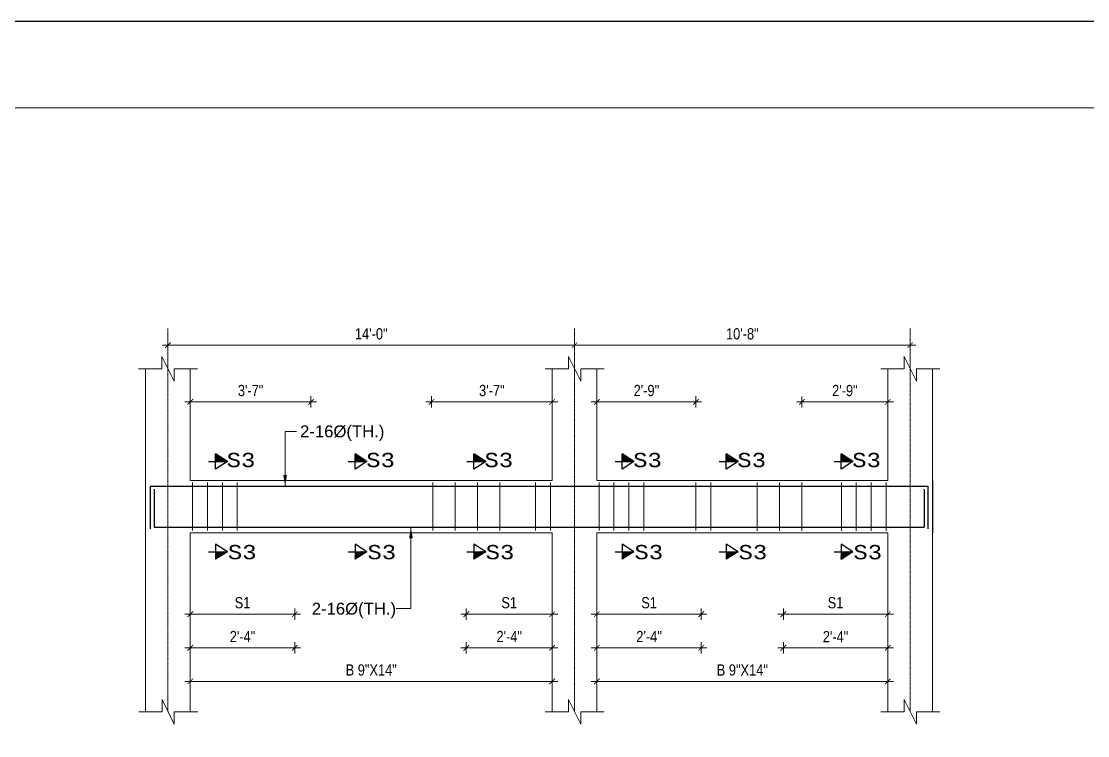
# Model space of a CAD drawing. Header units: inches. Extents: x -2812 to 9774, y -15726 to -746.
# Drawn here: x -1334 to -762, y -13861 to -13478 of the extents above; entities that cross this region are included whole.
import ezdxf

# ---------------------------------------------------------------- set-up
doc = ezdxf.new("R2010")
doc.units = ezdxf.units.IN
doc.header["$LTSCALE"] = 17
doc.header["$MEASUREMENT"] = 0
for name, pattern in [('ACAD_ISO02W100', [15, 12, -3]), ('ACAD_ISO03W100', [30, 12, -18]), ('CENTER2', [1.125, 0.75, -0.125, 0.125, -0.125])]:
    doc.linetypes.add(name, pattern=pattern)
for name, color, linetype, lineweight in [('09 CONTINUITY', 7, 'Continuous', 9), ('15 CENTER', 113, 'CENTER2', 15), ('15 TEXT', 7, 'Continuous', 15), ('20 BEAM ELEVATION', 140, 'ACAD_ISO03W100', 20), ('20 BEAM SECTION ARROW', 7, 'ACAD_ISO02W100', 20), ('20 STIRRUPS', 137, 'Continuous', 20), ('25 BOT BAR', 12, 'Continuous', 25), ('30 RENFORCEMENT', 12, 'Continuous', 30), ('ELE1', 3, 'Continuous', 9), ('Profile ele', 4, 'Continuous', 25), ('RINF', 4, 'Continuous', 25)]:
    doc.layers.add(name, color=color, linetype=linetype, lineweight=lineweight)
doc.layers.add('Dim', color=1, linetype='Continuous')
doc.styles.add('ARIAL', font='arial.ttf')
doc.styles.add('CUNEW', font='cour.ttf')
doc.styles.add('ordinary', font='ARIALN.TTF')
doc.styles.add('TEX8', font='cour.ttf', dxfattribs={"width": 0.75})
doc.dimstyles.new('SUREN 1', dxfattribs={"dimtxt": 0.75, "dimasz": 6, "dimexe": 1.5, "dimexo": 1.5, "dimgap": 1, "dimtad": 1, "dimdec": 1, "dimzin": 3, "dimdsep": 46, "dimlunit": 4, "dimtxsty": 'TEX8', "dimblk": 'ARCHTICK', "dimcen": 0.09375, "dimclrd": 1, "dimclre": 1, "dimclrt": 256, "dimadec": 0, "dimazin": 0, "dimtfac": 0.75, "dimtdec": 1, "dimtmove": 1, "dimatfit": 3, "dimfxl": 1, "dimtolj": 1, "dimtzin": 0, "dimlwd": 9, "dimlwe": 9, "dimarcsym": 0})
doc.dimstyles.new('SUREN 4', dxfattribs={"dimtxt": 4, "dimasz": 3, "dimexe": 3, "dimexo": 0, "dimgap": 3, "dimtad": 1, "dimdec": 0, "dimzin": 3, "dimdsep": 46, "dimlunit": 4, "dimtxsty": 'ordinary', "dimblk": 'ARCHTICK', "dimcen": 8, "dimdle": 3, "dimclrd": 1, "dimclre": 5, "dimclrt": 256, "dimadec": 3, "dimazin": 0, "dimtfac": 1, "dimtdec": 0, "dimtmove": 1, "dimatfit": 3, "dimfxl": 3, "dimfxlon": 1, "dimfrac": 1, "dimtolj": 1, "dimtzin": 0, "dimlwd": 5, "dimlwe": 5, "dimarcsym": 0})

# ---------------------------------------------------------------- blocks, each defined once
blk = doc.blocks.new('_ArchTick')
at = {"color": 0, "linetype": 'ByBlock', "const_width": 0.15}
blk.add_lwpolyline([(-0.5, -0.5), (0.5, 0.5)], dxfattribs=at)
blk = doc.blocks.new('*D1079')
at = {"layer": 'Defpoints', "color": 0, "transparency": 16777216}
for p in [(18631.13, -8757.28), (18687.13, -8757.28), (18687.13, -8800.89)]:
    blk.add_point(p, dxfattribs=at)
at = {"layer": 'Dim', "color": 5, "lineweight": 5, "transparency": 16777216}
for p, q in [((18631.13, -8797.89), (18631.13, -8803.89)), ((18687.13, -8797.89), (18687.13, -8803.89))]:
    blk.add_line(p, q, dxfattribs=at)
at = {"layer": 'Dim', "color": 1, "lineweight": 5, "transparency": 16777216}
blk.add_line((18628.13, -8800.89), (18690.13, -8800.89), dxfattribs=at)
at = {"layer": 'Dim', "color": 1, "lineweight": 5, "transparency": 16777216, "xscale": 3, "yscale": 3, "zscale": 3, "rotation": 180}
blk.add_blockref('_ArchTick', (18631.13, -8800.89), dxfattribs=at)
at = {"layer": 'Dim', "color": 1, "lineweight": 5, "transparency": 16777216, "xscale": 3, "yscale": 3, "zscale": 3}
blk.add_blockref('_ArchTick', (18687.13, -8800.89), dxfattribs=at)
at = {"layer": 'Dim', "transparency": 16777216, "insert": (18659.13, -8794.78), "char_height": 6, "attachment_point": 5, "style": 'ordinary'}
blk.add_mtext('\\A1;S1', dxfattribs=at)
blk = doc.blocks.new('*D1080')
at = {"layer": 'Defpoints', "color": 0, "transparency": 16777216}
for p in [(18631.13, -8757.28), (18687.13, -8757.28), (18631.13, -8818.89)]:
    blk.add_point(p, dxfattribs=at)
at = {"layer": 'Dim', "color": 5, "lineweight": 5, "transparency": 16777216}
for p, q in [((18631.13, -8815.89), (18631.13, -8821.89)), ((18687.13, -8815.89), (18687.13, -8821.89))]:
    blk.add_line(p, q, dxfattribs=at)
at = {"layer": 'Dim', "color": 1, "lineweight": 5, "transparency": 16777216}
blk.add_line((18690.13, -8818.89), (18628.13, -8818.89), dxfattribs=at)
at = {"layer": 'Dim', "color": 1, "lineweight": 5, "transparency": 16777216, "xscale": 3, "yscale": 3, "zscale": 3, "rotation": 180}
blk.add_blockref('_ArchTick', (18631.13, -8818.89), dxfattribs=at)
at = {"layer": 'Dim', "color": 1, "lineweight": 5, "transparency": 16777216, "xscale": 3, "yscale": 3, "zscale": 3}
blk.add_blockref('_ArchTick', (18687.13, -8818.89), dxfattribs=at)
at = {"layer": 'Dim', "transparency": 16777216, "insert": (18659.13, -8812.88), "char_height": 6, "attachment_point": 5, "style": 'ordinary'}
blk.add_mtext('\\A1;2\'-4"', dxfattribs=at)
blk = doc.blocks.new('*D1081')
at = {"layer": 'Defpoints', "color": 0, "transparency": 16777216}
for p in [(18849.13, -8757.28), (18905.13, -8757.28), (18905.13, -8800.89)]:
    blk.add_point(p, dxfattribs=at)
at = {"layer": 'Dim', "color": 5, "lineweight": 5, "transparency": 16777216}
for p, q in [((18849.13, -8797.89), (18849.13, -8803.89)), ((18905.13, -8797.89), (18905.13, -8803.89))]:
    blk.add_line(p, q, dxfattribs=at)
at = {"layer": 'Dim', "color": 1, "lineweight": 5, "transparency": 16777216}
blk.add_line((18846.13, -8800.89), (18908.13, -8800.89), dxfattribs=at)
at = {"layer": 'Dim', "color": 1, "lineweight": 5, "transparency": 16777216, "xscale": 3, "yscale": 3, "zscale": 3, "rotation": 180}
blk.add_blockref('_ArchTick', (18849.13, -8800.89), dxfattribs=at)
at = {"layer": 'Dim', "color": 1, "lineweight": 5, "transparency": 16777216, "xscale": 3, "yscale": 3, "zscale": 3}
blk.add_blockref('_ArchTick', (18905.13, -8800.89), dxfattribs=at)
at = {"layer": 'Dim', "transparency": 16777216, "insert": (18877.13, -8794.78), "char_height": 6, "attachment_point": 5, "style": 'ordinary'}
blk.add_mtext('\\A1;S1', dxfattribs=at)
blk = doc.blocks.new('*D1082')
at = {"layer": 'Defpoints', "color": 0, "transparency": 16777216}
for p in [(18849.13, -8757.28), (18905.13, -8757.28), (18849.13, -8818.89)]:
    blk.add_point(p, dxfattribs=at)
at = {"layer": 'Dim', "color": 5, "lineweight": 5, "transparency": 16777216}
for p, q in [((18849.13, -8815.89), (18849.13, -8821.89)), ((18905.13, -8815.89), (18905.13, -8821.89))]:
    blk.add_line(p, q, dxfattribs=at)
at = {"layer": 'Dim', "color": 1, "lineweight": 5, "transparency": 16777216}
blk.add_line((18908.13, -8818.89), (18846.13, -8818.89), dxfattribs=at)
at = {"layer": 'Dim', "color": 1, "lineweight": 5, "transparency": 16777216, "xscale": 3, "yscale": 3, "zscale": 3, "rotation": 180}
blk.add_blockref('_ArchTick', (18849.13, -8818.89), dxfattribs=at)
at = {"layer": 'Dim', "color": 1, "lineweight": 5, "transparency": 16777216, "xscale": 3, "yscale": 3, "zscale": 3}
blk.add_blockref('_ArchTick', (18905.13, -8818.89), dxfattribs=at)
at = {"layer": 'Dim', "transparency": 16777216, "insert": (18877.13, -8812.88), "char_height": 6, "attachment_point": 5, "style": 'ordinary'}
blk.add_mtext('\\A1;2\'-4"', dxfattribs=at)
blk = doc.blocks.new('*D1083')
at = {"layer": 'Defpoints', "color": 0, "transparency": 16777216}
for p in [(18779.13, -8757.28), (18825.13, -8757.28), (18779.13, -8800.89)]:
    blk.add_point(p, dxfattribs=at)
at = {"layer": 'Dim', "color": 5, "lineweight": 5, "transparency": 16777216}
for p, q in [((18779.13, -8797.89), (18779.13, -8803.89)), ((18825.13, -8797.89), (18825.13, -8803.89))]:
    blk.add_line(p, q, dxfattribs=at)
at = {"layer": 'Dim', "color": 1, "lineweight": 5, "transparency": 16777216}
blk.add_line((18828.13, -8800.89), (18776.13, -8800.89), dxfattribs=at)
at = {"layer": 'Dim', "color": 1, "lineweight": 5, "transparency": 16777216, "xscale": 3, "yscale": 3, "zscale": 3, "rotation": 180}
blk.add_blockref('_ArchTick', (18779.13, -8800.89), dxfattribs=at)
at = {"layer": 'Dim', "color": 1, "lineweight": 5, "transparency": 16777216, "xscale": 3, "yscale": 3, "zscale": 3}
blk.add_blockref('_ArchTick', (18825.13, -8800.89), dxfattribs=at)
at = {"layer": 'Dim', "transparency": 16777216, "insert": (18802.13, -8794.78), "char_height": 6, "attachment_point": 5, "style": 'ordinary'}
blk.add_mtext('\\A1;S1', dxfattribs=at)
blk = doc.blocks.new('*D1084')
at = {"layer": 'Defpoints', "color": 0, "transparency": 16777216}
for p in [(18779.13, -8757.28), (18825.13, -8757.28), (18779.13, -8818.89)]:
    blk.add_point(p, dxfattribs=at)
at = {"layer": 'Dim', "color": 5, "lineweight": 5, "transparency": 16777216}
for p, q in [((18779.13, -8815.89), (18779.13, -8821.89)), ((18825.13, -8815.89), (18825.13, -8821.89))]:
    blk.add_line(p, q, dxfattribs=at)
at = {"layer": 'Dim', "color": 1, "lineweight": 5, "transparency": 16777216}
blk.add_line((18828.13, -8818.89), (18776.13, -8818.89), dxfattribs=at)
at = {"layer": 'Dim', "color": 1, "lineweight": 5, "transparency": 16777216, "xscale": 3, "yscale": 3, "zscale": 3, "rotation": 180}
blk.add_blockref('_ArchTick', (18779.13, -8818.89), dxfattribs=at)
at = {"layer": 'Dim', "color": 1, "lineweight": 5, "transparency": 16777216, "xscale": 3, "yscale": 3, "zscale": 3}
blk.add_blockref('_ArchTick', (18825.13, -8818.89), dxfattribs=at)
at = {"layer": 'Dim', "transparency": 16777216, "insert": (18802.13, -8812.88), "char_height": 6, "attachment_point": 5, "style": 'ordinary'}
blk.add_mtext('\\A1;2\'-4"', dxfattribs=at)
blk = doc.blocks.new('*D1085')
at = {"layer": 'Defpoints', "color": 0, "transparency": 16777216}
for p in [(18949.13, -8757.3), (19005.13, -8757.3), (19005.13, -8800.91)]:
    blk.add_point(p, dxfattribs=at)
at = {"layer": 'Dim', "color": 5, "lineweight": 5, "transparency": 16777216}
for p, q in [((18949.13, -8797.91), (18949.13, -8803.91)), ((19005.13, -8797.91), (19005.13, -8803.91))]:
    blk.add_line(p, q, dxfattribs=at)
at = {"layer": 'Dim', "color": 1, "lineweight": 5, "transparency": 16777216}
blk.add_line((18946.13, -8800.91), (19008.13, -8800.91), dxfattribs=at)
at = {"layer": 'Dim', "color": 1, "lineweight": 5, "transparency": 16777216, "xscale": 3, "yscale": 3, "zscale": 3, "rotation": 180}
blk.add_blockref('_ArchTick', (18949.13, -8800.91), dxfattribs=at)
at = {"layer": 'Dim', "color": 1, "lineweight": 5, "transparency": 16777216, "xscale": 3, "yscale": 3, "zscale": 3}
blk.add_blockref('_ArchTick', (19005.13, -8800.91), dxfattribs=at)
at = {"layer": 'Dim', "transparency": 16777216, "insert": (18977.13, -8794.8), "char_height": 6, "attachment_point": 5, "style": 'ordinary'}
blk.add_mtext('\\A1;S1', dxfattribs=at)
blk = doc.blocks.new('*D1086')
at = {"layer": 'Defpoints', "color": 0, "transparency": 16777216}
for p in [(18949.13, -8757.3), (19005.13, -8757.3), (19005.13, -8818.91)]:
    blk.add_point(p, dxfattribs=at)
at = {"layer": 'Dim', "color": 5, "lineweight": 5, "transparency": 16777216}
for p, q in [((18949.13, -8815.91), (18949.13, -8821.91)), ((19005.13, -8815.91), (19005.13, -8821.91))]:
    blk.add_line(p, q, dxfattribs=at)
at = {"layer": 'Dim', "color": 1, "lineweight": 5, "transparency": 16777216}
blk.add_line((18946.13, -8818.91), (19008.13, -8818.91), dxfattribs=at)
at = {"layer": 'Dim', "color": 1, "lineweight": 5, "transparency": 16777216, "xscale": 3, "yscale": 3, "zscale": 3, "rotation": 180}
blk.add_blockref('_ArchTick', (18949.13, -8818.91), dxfattribs=at)
at = {"layer": 'Dim', "color": 1, "lineweight": 5, "transparency": 16777216, "xscale": 3, "yscale": 3, "zscale": 3}
blk.add_blockref('_ArchTick', (19005.13, -8818.91), dxfattribs=at)
at = {"layer": 'Dim', "transparency": 16777216, "insert": (18977.13, -8812.9), "char_height": 6, "attachment_point": 5, "style": 'ordinary'}
blk.add_mtext('\\A1;2\'-4"', dxfattribs=at)
blk = doc.blocks.new('*D1087')
at = {"layer": 'Defpoints', "color": 0, "transparency": 16777216}
for p in [(18631.13, -8836.89), (18825.13, -8836.89), (18825.13, -8836.89)]:
    blk.add_point(p, dxfattribs=at)
at = {"layer": 'Dim', "color": 5, "lineweight": 5, "transparency": 16777216}
for p, q in [((18631.13, -8836.89), (18631.13, -8833.89)), ((18825.13, -8836.89), (18825.13, -8833.89))]:
    blk.add_line(p, q, dxfattribs=at)
at = {"layer": 'Dim', "color": 1, "lineweight": 5, "transparency": 16777216}
blk.add_line((18628.13, -8836.89), (18828.13, -8836.89), dxfattribs=at)
at = {"layer": 'Dim', "color": 1, "lineweight": 5, "transparency": 16777216, "xscale": 3, "yscale": 3, "zscale": 3, "rotation": 180}
blk.add_blockref('_ArchTick', (18631.13, -8836.89), dxfattribs=at)
at = {"layer": 'Dim', "color": 1, "lineweight": 5, "transparency": 16777216, "xscale": 3, "yscale": 3, "zscale": 3}
blk.add_blockref('_ArchTick', (18825.13, -8836.89), dxfattribs=at)
at = {"layer": 'Dim', "transparency": 16777216, "insert": (18728.13, -8830.82), "char_height": 6, "attachment_point": 5, "style": 'ordinary'}
blk.add_mtext('\\A1;B 9"X14"', dxfattribs=at)
blk = doc.blocks.new('*D1088')
at = {"layer": 'Defpoints', "color": 0, "transparency": 16777216}
for p in [(18849.13, -8836.89), (19005.13, -8836.91, 0), (19005.13, -8836.91)]:
    blk.add_point(p, dxfattribs=at)
at = {"layer": 'Dim', "color": 5, "lineweight": 5, "transparency": 16777216}
for p, q in [((19005.13, -8836.91), (19005.13, -8833.91)), ((18849.13, -8836.89), (18849.13, -8839.91))]:
    blk.add_line(p, q, dxfattribs=at)
at = {"layer": 'Dim', "color": 1, "lineweight": 5, "transparency": 16777216}
blk.add_line((18846.13, -8836.91), (19008.13, -8836.91), dxfattribs=at)
at = {"layer": 'Dim', "color": 1, "lineweight": 5, "transparency": 16777216, "xscale": 3, "yscale": 3, "zscale": 3, "rotation": 180}
blk.add_blockref('_ArchTick', (18849.13, -8836.91), dxfattribs=at)
at = {"layer": 'Dim', "color": 1, "lineweight": 5, "transparency": 16777216, "xscale": 3, "yscale": 3, "zscale": 3}
blk.add_blockref('_ArchTick', (19005.13, -8836.91), dxfattribs=at)
at = {"layer": 'Dim', "transparency": 16777216, "insert": (18927.13, -8830.84), "char_height": 6, "attachment_point": 5, "style": 'ordinary'}
blk.add_mtext('\\A1;B 9"X14"', dxfattribs=at)
blk = doc.blocks.new('*D1089')
at = {"layer": 'Defpoints', "color": 0, "transparency": 16777216}
for p in [(18902.24, -8687.11), (18849.13, -8729.28), (18902.24, -8733.8)]:
    blk.add_point(p, dxfattribs=at)
at = {"layer": 'Dim', "color": 5, "lineweight": 5, "transparency": 16777216}
for p, q in [((18849.13, -8690.11), (18849.13, -8684.11)), ((18902.24, -8690.11), (18902.24, -8684.11))]:
    blk.add_line(p, q, dxfattribs=at)
at = {"layer": 'Dim', "color": 1, "lineweight": 5, "transparency": 16777216}
blk.add_line((18846.13, -8687.11), (18905.24, -8687.11), dxfattribs=at)
at = {"layer": 'Dim', "color": 1, "lineweight": 5, "transparency": 16777216, "xscale": 3, "yscale": 3, "zscale": 3, "rotation": 180}
blk.add_blockref('_ArchTick', (18849.13, -8687.11), dxfattribs=at)
at = {"layer": 'Dim', "color": 1, "lineweight": 5, "transparency": 16777216, "xscale": 3, "yscale": 3, "zscale": 3}
blk.add_blockref('_ArchTick', (18902.24, -8687.11), dxfattribs=at)
at = {"layer": 'Dim', "transparency": 16777216, "insert": (18875.69, -8681.05), "char_height": 6, "attachment_point": 5, "style": 'ordinary'}
blk.add_mtext('\\A1;2\'-9"', dxfattribs=at)
blk = doc.blocks.new('*D1090')
at = {"layer": 'Defpoints', "color": 0, "transparency": 16777216}
for p in [(19005.13, -8687.13), (19005.13, -8729.3), (18959.12, -8733.8)]:
    blk.add_point(p, dxfattribs=at)
at = {"layer": 'Dim', "color": 5, "lineweight": 5, "transparency": 16777216}
for p, q in [((18959.12, -8690.13), (18959.12, -8684.13)), ((19005.13, -8690.13), (19005.13, -8684.13))]:
    blk.add_line(p, q, dxfattribs=at)
at = {"layer": 'Dim', "color": 1, "lineweight": 5, "transparency": 16777216}
blk.add_line((18956.12, -8687.13), (19008.13, -8687.13), dxfattribs=at)
at = {"layer": 'Dim', "color": 1, "lineweight": 5, "transparency": 16777216, "xscale": 3, "yscale": 3, "zscale": 3, "rotation": 180}
blk.add_blockref('_ArchTick', (18959.12, -8687.13), dxfattribs=at)
at = {"layer": 'Dim', "color": 1, "lineweight": 5, "transparency": 16777216, "xscale": 3, "yscale": 3, "zscale": 3}
blk.add_blockref('_ArchTick', (19005.13, -8687.13), dxfattribs=at)
at = {"layer": 'Dim', "transparency": 16777216, "insert": (18982.12, -8681.07), "char_height": 6, "attachment_point": 5, "style": 'ordinary'}
blk.add_mtext('\\A1;2\'-9"', dxfattribs=at)
blk = doc.blocks.new('*D1091')
at = {"layer": 'Defpoints', "color": 0, "transparency": 16777216}
for p in [(18695.8, -8687.11), (18631.13, -8729.28), (18695.8, -8733.79, 0)]:
    blk.add_point(p, dxfattribs=at)
at = {"layer": 'Dim', "color": 5, "lineweight": 5, "transparency": 16777216}
for p, q in [((18631.13, -8690.11), (18631.13, -8684.11)), ((18695.8, -8690.11), (18695.8, -8684.11))]:
    blk.add_line(p, q, dxfattribs=at)
at = {"layer": 'Dim', "color": 1, "lineweight": 5, "transparency": 16777216}
blk.add_line((18628.13, -8687.11), (18698.8, -8687.11), dxfattribs=at)
at = {"layer": 'Dim', "color": 1, "lineweight": 5, "transparency": 16777216, "xscale": 3, "yscale": 3, "zscale": 3, "rotation": 180}
blk.add_blockref('_ArchTick', (18631.13, -8687.11), dxfattribs=at)
at = {"layer": 'Dim', "color": 1, "lineweight": 5, "transparency": 16777216, "xscale": 3, "yscale": 3, "zscale": 3}
blk.add_blockref('_ArchTick', (18695.8, -8687.11), dxfattribs=at)
at = {"layer": 'Dim', "transparency": 16777216, "insert": (18663.46, -8681.05), "char_height": 6, "attachment_point": 5, "style": 'ordinary'}
blk.add_mtext('\\A1;3\'-7"', dxfattribs=at)
blk = doc.blocks.new('*D1092')
at = {"layer": 'Defpoints', "color": 0, "transparency": 16777216}
for p in [(18825.13, -8687.11), (18760.46, -8729.28), (18825.13, -8733.79, 0)]:
    blk.add_point(p, dxfattribs=at)
at = {"layer": 'Dim', "color": 5, "lineweight": 5, "transparency": 16777216}
for p, q in [((18760.46, -8690.11), (18760.46, -8684.11)), ((18825.13, -8690.11), (18825.13, -8684.11))]:
    blk.add_line(p, q, dxfattribs=at)
at = {"layer": 'Dim', "color": 1, "lineweight": 5, "transparency": 16777216}
blk.add_line((18757.46, -8687.11), (18828.13, -8687.11), dxfattribs=at)
at = {"layer": 'Dim', "color": 1, "lineweight": 5, "transparency": 16777216, "xscale": 3, "yscale": 3, "zscale": 3, "rotation": 180}
blk.add_blockref('_ArchTick', (18760.46, -8687.11), dxfattribs=at)
at = {"layer": 'Dim', "color": 1, "lineweight": 5, "transparency": 16777216, "xscale": 3, "yscale": 3, "zscale": 3}
blk.add_blockref('_ArchTick', (18825.13, -8687.11), dxfattribs=at)
at = {"layer": 'Dim', "transparency": 16777216, "insert": (18792.8, -8681.05), "char_height": 6, "attachment_point": 5, "style": 'ordinary'}
blk.add_mtext('\\A1;3\'-7"', dxfattribs=at)
blk = doc.blocks.new('*D1445')
at = {"layer": 'Defpoints', "color": 0, "transparency": 16777216}
for p in [(18619.13, -8647.8), (18837.13, -8647.8), (18619.13, -8656.7)]:
    blk.add_point(p, dxfattribs=at)
at = {"layer": 'Dim', "color": 1, "lineweight": 5, "transparency": 16777216}
blk.add_line((18840.13, -8656.7), (18616.13, -8656.7), dxfattribs=at)
at = {"layer": 'Dim', "color": 5, "lineweight": 5, "transparency": 16777216}
for p, q in [((18619.13, -8653.7), (18619.13, -8659.7)), ((18837.13, -8653.7), (18837.13, -8659.7))]:
    blk.add_line(p, q, dxfattribs=at)
at = {"layer": 'Dim', "color": 1, "lineweight": 5, "transparency": 16777216, "xscale": 3, "yscale": 3, "zscale": 3, "rotation": 180}
blk.add_blockref('_ArchTick', (18619.13, -8656.7), dxfattribs=at)
at = {"layer": 'Dim', "color": 1, "lineweight": 5, "transparency": 16777216, "xscale": 3, "yscale": 3, "zscale": 3}
blk.add_blockref('_ArchTick', (18837.13, -8656.7), dxfattribs=at)
at = {"layer": 'Dim', "transparency": 16777216, "insert": (18728.13, -8650.64), "char_height": 6, "attachment_point": 5, "style": 'ordinary'}
blk.add_mtext('\\A1;14\'-0"', dxfattribs=at)
blk = doc.blocks.new('*D1446')
at = {"layer": 'Defpoints', "color": 0, "transparency": 16777216}
for p in [(18837.13, -8647.8), (19017.13, -8647.82, 0), (18837.13, -8656.72)]:
    blk.add_point(p, dxfattribs=at)
at = {"layer": 'Dim', "color": 1, "lineweight": 5, "transparency": 16777216}
blk.add_line((19020.13, -8656.72), (18834.13, -8656.72), dxfattribs=at)
at = {"layer": 'Dim', "color": 5, "lineweight": 5, "transparency": 16777216}
for p, q in [((18837.13, -8653.72), (18837.13, -8659.72)), ((19017.13, -8653.72), (19017.13, -8659.72))]:
    blk.add_line(p, q, dxfattribs=at)
at = {"layer": 'Dim', "color": 1, "lineweight": 5, "transparency": 16777216, "xscale": 3, "yscale": 3, "zscale": 3, "rotation": 180}
blk.add_blockref('_ArchTick', (18837.13, -8656.72), dxfattribs=at)
at = {"layer": 'Dim', "color": 1, "lineweight": 5, "transparency": 16777216, "xscale": 3, "yscale": 3, "zscale": 3}
blk.add_blockref('_ArchTick', (19017.13, -8656.72), dxfattribs=at)
at = {"layer": 'Dim', "transparency": 16777216, "insert": (18927.13, -8650.66), "char_height": 6, "attachment_point": 5, "style": 'ordinary'}
blk.add_mtext('\\A1;10\'-8"', dxfattribs=at)
blk = doc.blocks.new('BS8')
at = {"layer": 'RINF'}
h = blk.add_hatch(dxfattribs=at)
h.set_pattern_fill('ANSI31', color=1, scale=0.029257, style=0)
h.set_pattern_definition([(135.000000013, (-51284.7855125, -24107.707302), (0.00271529004177, 0.00271529004057), [])])
h.paths.add_polyline_path([(18644.63, -8714.98), (18651.03, -8719.07), (18644.63, -8719.07)])
h = blk.add_hatch(dxfattribs=at)
h.set_pattern_fill('ANSI31', color=1, scale=0.029257, style=0)
h.set_pattern_definition([(135.000000013, (-51209.9452512, -24107.707302), (0.00271529004177, 0.00271529004057), [])])
h.paths.add_polyline_path([(18719.47, -8714.98), (18725.87, -8719.07), (18719.47, -8719.07)])
h = blk.add_hatch(dxfattribs=at)
h.set_pattern_fill('ANSI31', color=1, scale=0.029257, style=0)
h.set_pattern_definition([(135.000000013, (-51146.3113133, -24107.707302), (0.00271529004177, 0.00271529004057), [])])
h.paths.add_polyline_path([(18783.1, -8714.98), (18789.51, -8719.07), (18783.1, -8719.07)])
h = blk.add_hatch(dxfattribs=at)
h.set_pattern_fill('ANSI31', color=1, scale=0.029257, style=0)
h.set_pattern_definition([(135.000000013, (-51066.7855125, -24107.707302), (0.00271529004177, 0.00271529004057), [])])
h.paths.add_polyline_path([(18862.63, -8714.98), (18869.03, -8719.07), (18862.63, -8719.07)])
h = blk.add_hatch(dxfattribs=at)
h.set_pattern_fill('ANSI31', color=1, scale=0.029257, style=0)
h.set_pattern_definition([(135.000000013, (-51408.9452512, -24107.71716), (0.00271529004177, 0.00271529004057), [])])
h.paths.add_polyline_path([(18918.47, -8714.99), (18924.87, -8719.08), (18918.47, -8719.08)])
h = blk.add_hatch(dxfattribs=at)
h.set_pattern_fill('ANSI31', color=1, scale=0.029257, style=0)
h.set_pattern_definition([(135.000000013, (-50949.3533103, -24107.727018), (0.00271529004177, 0.00271529004057), [])])
h.paths.add_polyline_path([(18980.06, -8715), (18986.47, -8719.09), (18980.06, -8719.09)])
h = blk.add_hatch(dxfattribs=at)
h.set_pattern_fill('ANSI31', color=1, scale=1.6, style=0)
h.set_pattern_definition([(135.000000013, (-3776358.3959, -825900.5278), (0.148492424155, 0.148492424089), [])])
h.paths.add_polyline_path([(18644.63, -8771.47), (18651.03, -8767.38), (18644.63, -8767.38)])
h = blk.add_hatch(dxfattribs=at)
h.set_pattern_fill('ANSI31', color=1, scale=1.6, style=0)
h.set_pattern_definition([(135.000000013, (-3776283.55565, -825900.5278), (0.148492424155, 0.148492424089), [])])
h.paths.add_polyline_path([(18719.47, -8771.47), (18725.87, -8767.38), (18719.47, -8767.38)])
h = blk.add_hatch(dxfattribs=at)
h.set_pattern_fill('ANSI31', color=1, scale=1.6, style=0)
h.set_pattern_definition([(135.000000013, (-3776219.9217, -825900.5278), (0.148492424155, 0.148492424089), [])])
h.paths.add_polyline_path([(18783.1, -8771.47), (18789.51, -8767.38), (18783.1, -8767.38)])
h = blk.add_hatch(dxfattribs=at)
h.set_pattern_fill('ANSI31', color=1, scale=1.6, style=0)
h.set_pattern_definition([(135.000000013, (-3776140.3959, -825900.5278), (0.148492424155, 0.148492424089), [])])
h.paths.add_polyline_path([(18862.63, -8771.47), (18869.03, -8767.38), (18862.63, -8767.38)])
h = blk.add_hatch(dxfattribs=at)
h.set_pattern_fill('ANSI31', color=1, scale=1.6, style=0)
h.set_pattern_definition([(135.000000013, (-3776482.55565, -825900.53767), (0.148492424155, 0.148492424089), [])])
h.paths.add_polyline_path([(18918.47, -8771.48), (18924.87, -8767.39), (18918.47, -8767.39)])
h = blk.add_hatch(dxfattribs=at)
h.set_pattern_fill('ANSI31', color=1, scale=1.6, style=0)
h.set_pattern_definition([(135.000000013, (-3776022.9637, -825900.54753), (0.148492424155, 0.148492424089), [])])
h.paths.add_polyline_path([(18980.06, -8771.49), (18986.47, -8767.4), (18980.06, -8767.4)])
at = {"layer": '09 CONTINUITY', "color": 2, "lineweight": 5, "ltscale": 25}
for points in [[(18603.41, -8669.45), (18615.91, -8669.45), (18615.91, -8662.82), (18622.45, -8676), (18622.45, -8669.45), (18635.03, -8669.45)], [(18821.41, -8669.45), (18833.91, -8669.45), (18833.91, -8662.82), (18840.45, -8676), (18840.45, -8669.45), (18853.03, -8669.45)], [(18603.45, -8853.28), (18615.96, -8853.28), (18615.96, -8846.65), (18622.5, -8859.83), (18622.5, -8853.28), (18635.08, -8853.28)], [(18821.45, -8853.28), (18833.96, -8853.28), (18833.96, -8846.65), (18840.5, -8859.83), (18840.5, -8853.28), (18853.08, -8853.28)]]:
    blk.add_lwpolyline(points, dxfattribs=at)
at = {"layer": '09 CONTINUITY', "color": 2, "lineweight": 5, "ltscale": 25, "elevation": 0}
for points in [[(19001.41, -8669.47), (19013.91, -8669.47), (19013.91, -8662.84), (19020.45, -8676.02), (19020.45, -8669.47), (19033.03, -8669.47)], [(19001.45, -8853.3), (19013.96, -8853.3), (19013.96, -8846.67), (19020.5, -8859.85), (19020.5, -8853.3), (19033.08, -8853.3)]]:
    blk.add_lwpolyline(points, dxfattribs=at)
at = {"layer": '15 CENTER', "ltscale": 0.05}
for p, q in [((18619.13, -8647.8), (18619.13, -8853.04)), ((18837.13, -8647.8), (18837.13, -8853.04)), ((19017.13, -8647.82, 0), (19017.13, -8853.06, 0))]:
    blk.add_line(p, q, dxfattribs=at)
at = {"layer": '20 BEAM ELEVATION', "linetype": 'ByBlock', "ltscale": 20}
for p, q in [((18607.13, -8669.45), (18607.13, -8757.28)), ((18631.13, -8669.45), (18631.13, -8729.28)), ((18825.13, -8669.45), (18825.13, -8729.28)), ((18849.13, -8669.45), (18849.13, -8729.28)), ((19005.13, -8669.47, 0), (19005.13, -8729.3, 0)), ((19029.13, -8669.47, 0), (19029.13, -8729.3, 0)), ((18631.13, -8729.28), (18825.13, -8729.28)), ((18849.13, -8729.28), (19005.13, -8729.3, 0)), ((18607.13, -8757.28), (18607.13, -8853.28)), ((18631.13, -8757.28), (18631.13, -8853.28)), ((18631.13, -8757.28), (18825.13, -8757.28)), ((18825.13, -8757.28), (18825.13, -8853.28)), ((18849.13, -8757.28), (18849.13, -8853.28)), ((18849.13, -8757.28), (19005.13, -8757.3, 0)), ((19005.13, -8757.3, 0), (19005.13, -8853.3, 0)), ((19029.13, -8757.3, 0), (19029.13, -8853.3, 0))]:
    blk.add_line(p, q, dxfattribs=at)
at = {"layer": '20 STIRRUPS'}
for p, q in [((18632.32, -8730.34), (18632.32, -8756.12)), ((18640.32, -8730.34), (18640.32, -8756.12)), ((18648.32, -8730.34), (18648.32, -8756.12)), ((18656.32, -8730.34), (18656.32, -8756.12)), ((18761.12, -8730.34), (18761.12, -8756.12)), ((18773.12, -8730.34), (18773.12, -8756.12)), ((18785.12, -8730.34), (18785.12, -8756.12)), ((18797.12, -8730.34), (18797.12, -8756.12)), ((18816.24, -8730.34), (18816.24, -8756.12)), ((18824.24, -8730.34), (18824.24, -8756.12)), ((18850.32, -8730.34), (18850.32, -8756.12)), ((18858.32, -8730.34), (18858.32, -8756.12)), ((18866.32, -8730.34), (18866.32, -8756.12)), ((18874.32, -8730.34), (18874.32, -8756.12)), ((18902.24, -8730.34), (18902.24, -8756.12)), ((18910.24, -8730.34), (18910.24, -8756.12)), ((18935.12, -8730.36, 0), (18935.12, -8756.14, 0)), ((18947.12, -8730.36, 0), (18947.12, -8756.14, 0)), ((18959.12, -8730.36, 0), (18959.12, -8756.14, 0)), ((18980.24, -8730.36, 0), (18980.24, -8756.14, 0)), ((18988.24, -8730.36, 0), (18988.24, -8756.14, 0)), ((18996.24, -8730.36, 0), (18996.24, -8756.14, 0)), ((19004.24, -8730.36, 0), (19004.24, -8756.14, 0))]:
    blk.add_line(p, q, dxfattribs=at)
at = {"layer": '30 RENFORCEMENT', "lineweight": 30, "ltscale": 0.75}
for p, q in [((18609.66, -8732.31), (18609.66, -8755.2)), ((18609.66, -8732.33), (19026.6, -8732.33, 0)), ((18611.66, -8733.84), (18611.66, -8754.28)), ((19024.6, -8733.86, 0), (19024.6, -8754.3, 0)), ((19026.6, -8732.33, 0), (19026.6, -8755.22, 0)), ((18611.66, -8754.28), (18612.81, -8754.28)), ((18612.81, -8754.28), (19024.6, -8754.3, 0))]:
    blk.add_line(p, q, dxfattribs=at)
at = {"layer": 'Profile ele'}
blk.add_line((19029.13, -8729.3, 0), (19029.13, -8757.3, 0), dxfattribs=at)
at = {"layer": 'RINF', "color": 1}
for p, q in [((18640.89, -8719.07), (18651.03, -8719.07)), ((18644.63, -8723.16), (18644.63, -8714.98)), ((18651.03, -8719.07), (18644.63, -8714.98)), ((18651.03, -8719.07), (18644.63, -8723.16)), ((18715.73, -8719.07), (18725.87, -8719.07)), ((18719.47, -8723.16), (18719.47, -8714.98)), ((18725.87, -8719.07), (18719.47, -8714.98)), ((18725.87, -8719.07), (18719.47, -8723.16)), ((18779.36, -8719.07), (18789.51, -8719.07)), ((18783.1, -8723.16), (18783.1, -8714.98)), ((18789.51, -8719.07), (18783.1, -8714.98)), ((18789.51, -8719.07), (18783.1, -8723.16)), ((18858.89, -8719.07), (18869.03, -8719.07)), ((18862.63, -8723.16), (18862.63, -8714.98)), ((18869.03, -8719.07), (18862.63, -8714.98)), ((18869.03, -8719.07), (18862.63, -8723.16)), ((18914.73, -8719.08, 0), (18924.87, -8719.08, 0)), ((18918.47, -8723.17, 0), (18918.47, -8714.99, 0)), ((18924.87, -8719.08, 0), (18918.47, -8714.99, 0)), ((18924.87, -8719.08, 0), (18918.47, -8723.17, 0)), ((18976.32, -8719.09, 0), (18986.47, -8719.09, 0)), ((18980.06, -8723.18, 0), (18980.06, -8715, 0)), ((18986.47, -8719.09, 0), (18980.06, -8715, 0)), ((18986.47, -8719.09, 0), (18980.06, -8723.18, 0)), ((18644.63, -8763.29, 0), (18644.63, -8771.47, 0)), ((18651.03, -8767.38, 0), (18644.63, -8763.29, 0)), ((18719.47, -8763.29, 0), (18719.47, -8771.47, 0)), ((18725.87, -8767.38, 0), (18719.47, -8763.29, 0)), ((18783.1, -8763.29, 0), (18783.1, -8771.47, 0)), ((18789.51, -8767.38, 0), (18783.1, -8763.29, 0)), ((18862.63, -8763.29, 0), (18862.63, -8771.47, 0)), ((18869.03, -8767.38, 0), (18862.63, -8763.29, 0)), ((18918.47, -8763.3, 0), (18918.47, -8771.48, 0)), ((18924.87, -8767.39, 0), (18918.47, -8763.3, 0)), ((18980.06, -8763.31, 0), (18980.06, -8771.49, 0)), ((18986.47, -8767.4, 0), (18980.06, -8763.31, 0)), ((18640.89, -8767.38, 0), (18651.03, -8767.38, 0)), ((18651.03, -8767.38, 0), (18644.63, -8771.47, 0)), ((18715.73, -8767.38, 0), (18725.87, -8767.38, 0)), ((18725.87, -8767.38, 0), (18719.47, -8771.47, 0)), ((18779.36, -8767.38, 0), (18789.51, -8767.38, 0)), ((18789.51, -8767.38, 0), (18783.1, -8771.47, 0)), ((18858.89, -8767.38, 0), (18869.03, -8767.38, 0)), ((18869.03, -8767.38, 0), (18862.63, -8771.47, 0)), ((18914.73, -8767.39, 0), (18924.87, -8767.39, 0)), ((18924.87, -8767.39, 0), (18918.47, -8771.48, 0)), ((18976.32, -8767.4, 0), (18986.47, -8767.4, 0)), ((18986.47, -8767.4, 0), (18980.06, -8771.49, 0))]:
    blk.add_line(p, q, dxfattribs=at)
at = {"layer": '15 TEXT', "style": 'ARIAL'}
for p in [(18689.99, -8706.1, 0), (18696.25, -8801.14, 0)]:
    blk.add_text('2-16%%C(TH.)', height=6.4, dxfattribs=at).set_placement(p)
at = {"layer": '20 BEAM SECTION ARROW', "color": 2, "style": 'CUNEW'}
for p in [(18650.61, -8722.09), (18725.45, -8722.09), (18788.85, -8722.09, 0), (18868.61, -8722.09), (18924.45, -8722.1, 0), (18986.04, -8722.11, 0), (18651.26, -8771.46, 0), (18726.1, -8771.46, 0), (18789.5, -8771.46), (18869.26, -8771.46, 0), (18925.1, -8771.47, 0), (18986.69, -8771.48, 0)]:
    blk.add_text('S3', height=7.68, rotation=360, dxfattribs=at).set_placement(p)
at = {"layer": 'Dim'}
for base, p1, p2, text, picture, middle in [((18619.13, -8656.7), (18837.13, -8647.8), (18619.13, -8647.8), '14\'-0"', '*D1445', (18728.13, -8650.64)), ((18837.13, -8656.72), (19017.13, -8647.82, 0), (18837.13, -8647.8), '10\'-8"', '*D1446', (18927.13, -8650.66)), ((18695.8, -8687.11), (18631.13, -8729.28), (18695.8, -8733.79, 0), '3\'-7"', '*D1091', (18663.46, -8681.05)), ((18825.13, -8687.11), (18760.46, -8729.28), (18825.13, -8733.79, 0), '3\'-7"', '*D1092', (18792.8, -8681.05)), ((18902.24, -8687.11), (18849.13, -8729.28), (18902.24, -8733.8), '2\'-9"', '*D1089', (18875.69, -8681.05)), ((19005.13, -8687.13, 0), (18959.12, -8733.8, 0), (19005.13, -8729.3, 0), '2\'-9"', '*D1090', (18982.12, -8681.07, 0)), ((18687.13, -8800.89), (18631.13, -8757.28), (18687.13, -8757.28), 'S1', '*D1079', (18659.13, -8794.78)), ((18631.13, -8818.89), (18687.13, -8757.28), (18631.13, -8757.28), '2\'-4"', '*D1080', (18659.13, -8812.88)), ((18779.13, -8800.89), (18825.13, -8757.28), (18779.13, -8757.28), 'S1', '*D1083', (18802.13, -8794.78)), ((18779.13, -8818.89), (18825.13, -8757.28), (18779.13, -8757.28), '2\'-4"', '*D1084', (18802.13, -8812.88)), ((18905.13, -8800.89), (18849.13, -8757.28), (18905.13, -8757.28), 'S1', '*D1081', (18877.13, -8794.78)), ((18849.13, -8818.89), (18905.13, -8757.28), (18849.13, -8757.28), '2\'-4"', '*D1082', (18877.13, -8812.88)), ((19005.13, -8800.91, 0), (18949.13, -8757.3, 0), (19005.13, -8757.3, 0), 'S1', '*D1085', (18977.13, -8794.8, 0)), ((19005.13, -8818.91, 0), (18949.13, -8757.3, 0), (19005.13, -8757.3, 0), '2\'-4"', '*D1086', (18977.13, -8812.9, 0)), ((18825.13, -8836.89), (18631.13, -8836.89), (18825.13, -8836.89), 'B 9"X14"', '*D1087', (18728.13, -8830.82)), ((19005.13, -8836.91), (18849.13, -8836.89), (19005.13, -8836.91, 0), 'B 9"X14"', '*D1088', (18927.13, -8830.84))]:
    dim = blk.add_linear_dim(base=base, p1=p1, p2=p2, text=text, dimstyle='SUREN 4', override={"dimtxt": 6}, dxfattribs=at)
    dim.commit()
    dim.dimension.update_dxf_attribs({"geometry": picture, "text_midpoint": middle})
at = {"layer": '15 TEXT'}
for points in [[(18681.97, -8732.28, 0), (18681.97, -8702.95, 0), (18688.15, -8702.95, 0)], [(18749.43, -8754.28, 0), (18749.46, -8797.89, 0), (18741.5, -8797.89, 0)]]:
    blk.add_leader(points, dimstyle='SUREN 1', dxfattribs=at)

msp = doc.modelspace()

# ---------------------------------------------------------------- linework, layer by layer
at = {"layer": 'Defpoints'}
msp.add_lwpolyline([(366.02, -13478.28), (-2811.58, -13478.28), (-2811.58, -15726.25), (366.02, -15726.25)], close=True, dxfattribs=at)
at = {"layer": 'ELE1'}
msp.add_lwpolyline([(-2765.26, -13524.6), (319.71, -13524.6), (319.71, -15679.93), (-2765.26, -15679.93)], close=True, dxfattribs=at)

# ---------------------------------------------------------------- block references
at = {"layer": '25 BOT BAR'}
msp.add_blockref('BS8', (-19874.4, -4995.15, 0), dxfattribs=at)

doc.saveas('drawing.dxf')
